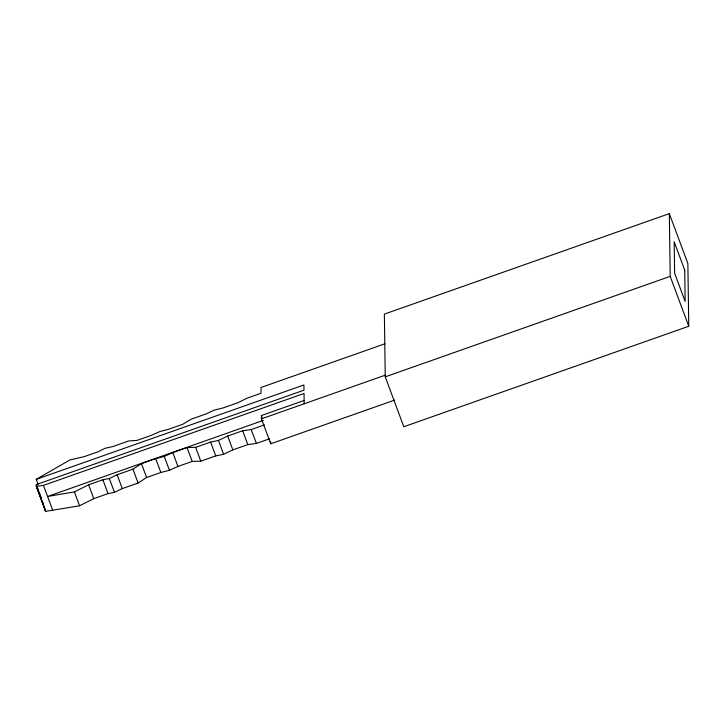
<?xml version="1.0" encoding="UTF-8"?>
<svg xmlns="http://www.w3.org/2000/svg" width="725" height="725" viewBox="0 0 725 725"><rect width="100%" height="100%" fill="white"/><g stroke="black" fill="none" stroke-linecap="round" stroke-linejoin="round"><path stroke-width="1.09" d="M269.609 438.761L256.378 443.428L247.805 444.606L232.843 449.881L223.599 454.285L215.751 455.916L200.789 461.191L192.198 461.426L177.951 466.456L169.414 470.298L160.859 472.492L146.604 477.512L138.094 483.031L122.271 488.614L114.468 492.366L108.025 493.616L93.779 498.655L79.56 505.778L45.621 511.37L36.35 486.421L36.322 484.572L303.983 390.186L303.911 384.957L36.25 479.343L38.09 484.291M45.575 510.98L42.965 504.065L43.02 502.588M263.302 420.4L47.578 496.471L74.403 491.912L88.622 484.798L102.868 479.751L109.312 478.509L117.124 474.748L132.947 469.175L141.457 463.647L155.703 458.626L164.267 456.442L172.804 452.59L187.05 447.57L195.641 447.334L210.594 442.06L218.452 440.419L227.695 436.024L242.657 430.75L251.231 429.562L264.462 424.895M36.25 479.343L69.99 459.913L84.263 456.632L98.509 451.63L104.898 448.322L112.765 446.582L128.579 440.99L137.161 440.347L151.416 435.326L159.953 431.52L168.508 429.3L182.754 424.279L191.273 419.159L206.235 413.875L214.056 410.16L223.336 407.858L238.298 402.583L246.826 398.261L261.072 393.231L260.991 387.485L384.984 343.759M669.329 213.63L384.368 314.106L385.247 376.837L403.789 426.744L688.75 326.259L687.871 263.528L669.329 213.63L670.208 276.361L688.75 326.259M36.35 486.421L43.455 485.378L304.029 393.494L304.174 403.78M394.699 400.082L270.706 443.8L261.435 418.851L261.39 415.543L304.128 400.463M261.435 418.851L385.437 375.124M385.247 376.837L670.208 276.361M261.39 415.543L262.133 417.555M251.231 429.562L256.378 443.428M242.657 430.75L247.805 444.606M227.695 436.024L232.843 449.881M218.452 440.419L223.599 454.285M210.594 442.06L215.751 455.916M195.641 447.334L200.789 461.191M187.05 447.57L192.198 461.426M172.804 452.59L177.951 466.456M164.267 456.442L169.414 470.298M155.703 458.626L160.859 472.492M141.457 463.647L146.604 477.512M132.947 469.175L138.094 483.031M117.124 474.748L122.271 488.614M109.312 478.509L114.468 492.366M102.868 479.751L108.025 493.616M88.622 484.798L93.779 498.655M74.403 491.912L79.56 505.778M43.455 485.378L52.735 510.327M36.322 484.572L38.896 491.496M39.277 492.511L41.144 497.549M43.328 504.654L45.621 511.37M36.295 485.623L42.956 503.657M36.322 486.022L42.965 504.065M270.679 441.643L270.706 443.8M684.726 270.144L674.187 241.788L674.622 273.153L685.161 301.509L684.726 270.144"/></g></svg>
